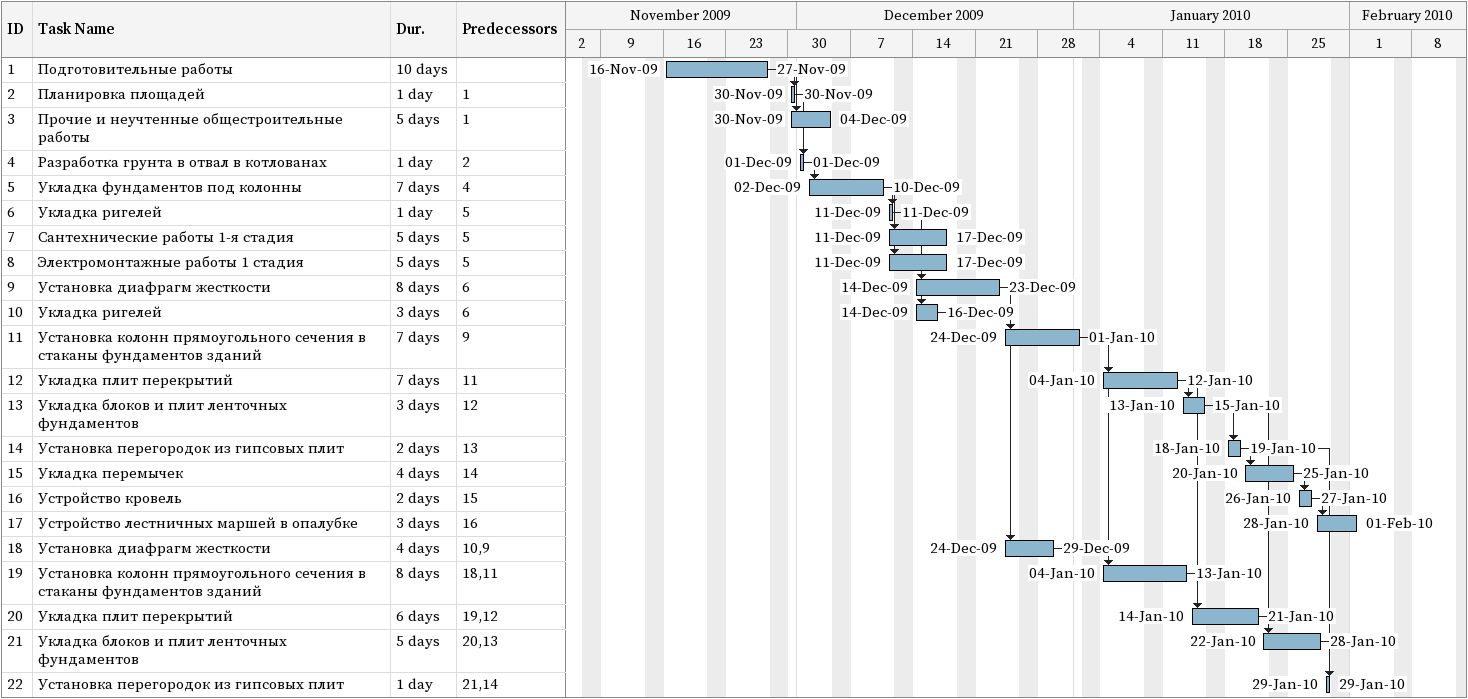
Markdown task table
| ID | Task | Duration | Start | Finish | Predecessors |
|---|---|---|---|---|---|
| 1 | Подготовительные работы | 10d | 2009-11-16 | 2009-11-27 |  |
| 2 | Планировка площадей | 1d | 2009-11-30 | 2009-11-30 | 1 |
| 3 | Прочие и неучтенные общестроительные работы | 5d | 2009-11-30 | 2009-12-04 | 1 |
| 4 | Разработка грунта в отвал в котлованах | 1d | 2009-12-01 | 2009-12-01 | 2 |
| 5 | Укладка фундаментов под колонны | 7d | 2009-12-02 | 2009-12-10 | 4 |
| 6 | Укладка ригелей | 1d | 2009-12-11 | 2009-12-11 | 5 |
| 7 | Сантехнические работы 1-я стадия | 5d | 2009-12-11 | 2009-12-17 | 5 |
| 8 | Электромонтажные работы 1 стадия | 5d | 2009-12-11 | 2009-12-17 | 5 |
| 9 | Установка диафрагм жесткости | 8d | 2009-12-14 | 2009-12-23 | 6 |
| 10 | Укладка ригелей | 3d | 2009-12-14 | 2009-12-16 | 6 |
| 11 | Установка колонн прямоугольного сечения в стаканы фундаментов зданий | 7d | 2009-12-24 | 2010-01-01 | 9 |
| 12 | Укладка плит перекрытий | 7d | 2010-01-04 | 2010-01-12 | 11 |
| 13 | Укладка блоков и плит ленточных фундаментов | 3d | 2010-01-13 | 2010-01-15 | 12 |
| 14 | Установка перегородок из гипсовых плит | 2d | 2010-01-18 | 2010-01-19 | 13 |
| 15 | Укладка перемычек | 4d | 2010-01-20 | 2010-01-25 | 14 |
| 16 | Устройство кровель | 2d | 2010-01-26 | 2010-01-27 | 15 |
| 17 | Устройство лестничных маршей в опалубке | 3d | 2010-01-28 | 2010-02-01 | 16 |
| 18 | Установка диафрагм жесткости | 4d | 2009-12-24 | 2009-12-29 | 10, 9 |
| 19 | Установка колонн прямоугольного сечения в стаканы фундаментов зданий | 8d | 2010-01-04 | 2010-01-13 | 18, 11 |
| 20 | Укладка плит перекрытий | 6d | 2010-01-14 | 2010-01-21 | 19, 12 |
| 21 | Укладка блоков и плит ленточных фундаментов | 5d | 2010-01-22 | 2010-01-28 | 20, 13 |
| 22 | Установка перегородок из гипсовых плит | 1d | 2010-01-29 | 2010-01-29 | 21, 14 |
